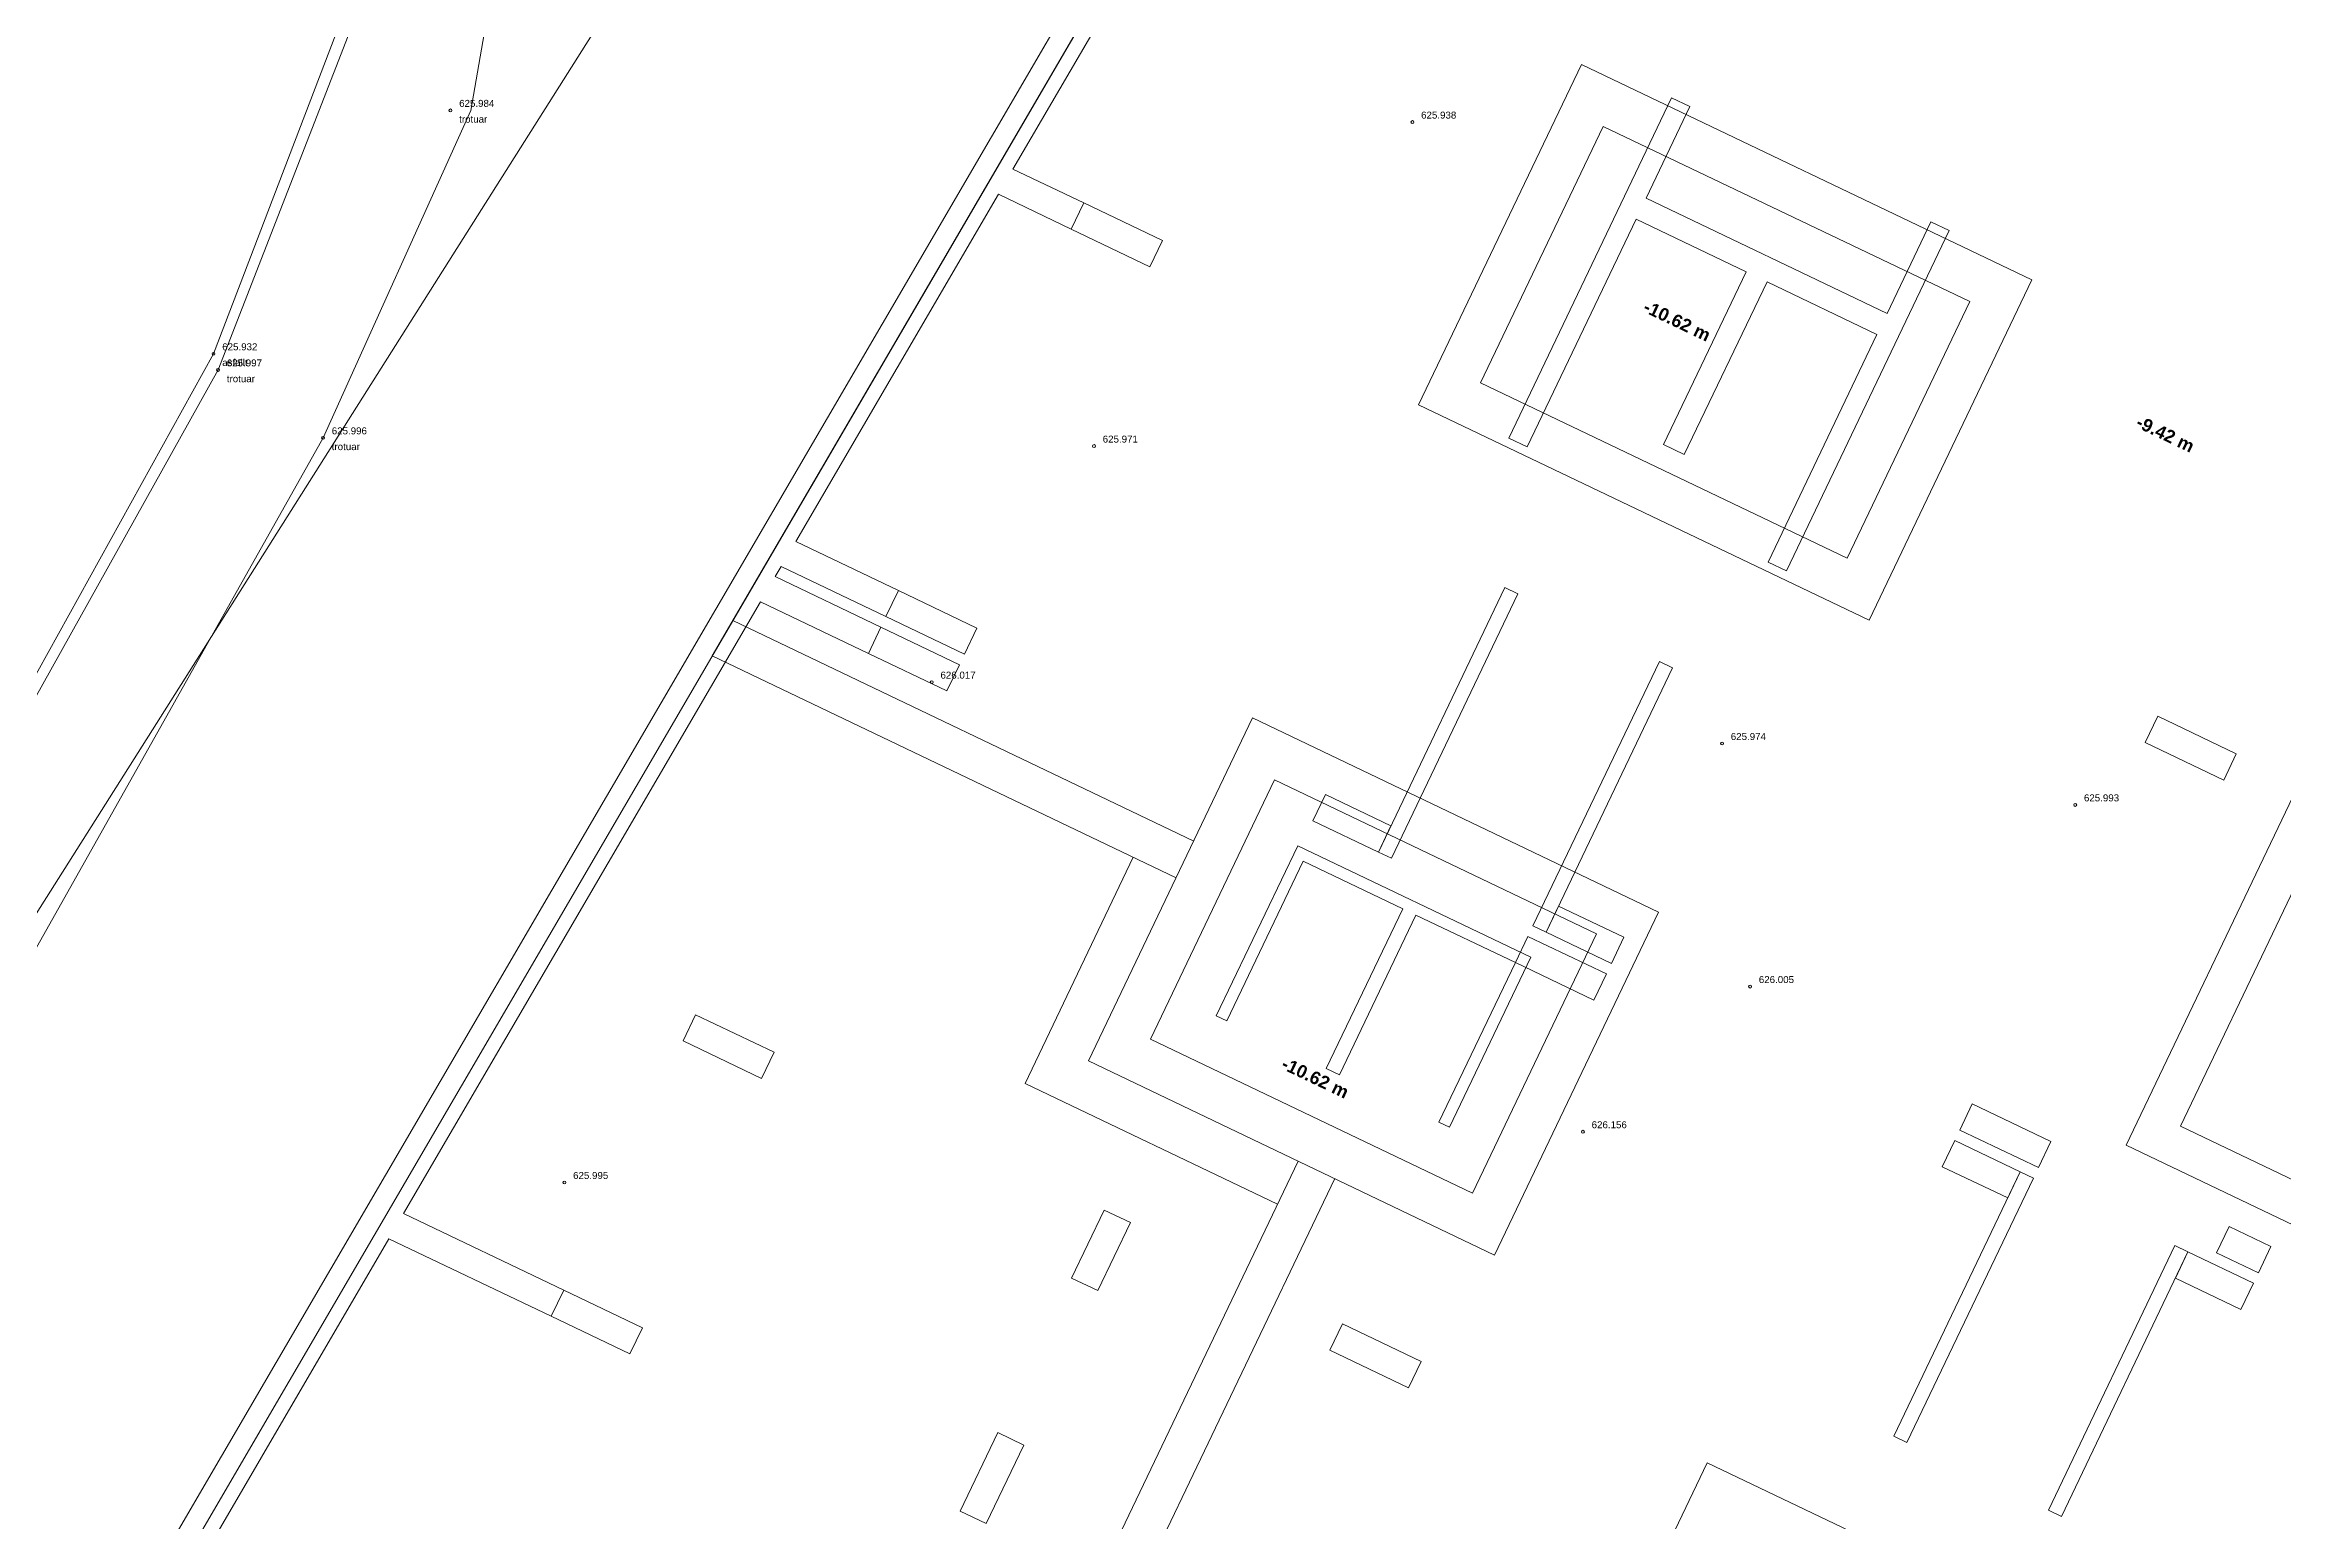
# Model space of a CAD drawing. Header units: metres. Extents: x 7511795 to 7511885.4, y 4693237.5 to 4693334.
# Drawn here: x 7511814.78 to 7511853.33, y 4693273.26 to 4693298.7 of the extents above; entities that cross this region are included whole.
import ezdxf
from ezdxf.enums import TextEntityAlignment as Align

# ---------------------------------------------------------------- set-up
doc = ezdxf.new("R2010")
doc.units = ezdxf.units.M
for name, color, linetype, lineweight in [('asfalt', 252, 'Continuous', 0), ('bodrumi', 5, 'Continuous', 0), ('Matjet', 210, 'Continuous', 0), ('muri', 44, 'Continuous', 0), ('NIVEAU', 170, 'Continuous', 0), ('parcela', 7, 'Continuous', 0), ('shtyllat', 1, 'Continuous', 0), ('trapazani', 3, 'Continuous', 0), ('trotuar', 91, 'Continuous', 0)]:
    doc.layers.add(name, color=color, linetype=linetype, lineweight=lineweight)
doc.styles.get("Standard").update_dxf_attribs({"font": 'arial.ttf'})
doc.styles.add('style2', font='arialbd.ttf', dxfattribs={"height": 20})

# ---------------------------------------------------------------- blocks, each defined once
blk = doc.blocks.new('*U9', base_point=(7511821.771, 4693297.565, 625.984))
at = {"layer": 'Matjet', "linetype": 'ByBlock', "lineweight": -2}
blk.add_line((7511821.771, 4693297.565, 625.984), (7511821.771, 4693297.565, 625.984), dxfattribs=at)
blk.add_circle((7511821.771, 4693297.565, 625.984), 0.025, dxfattribs=at)
at = {"layer": 'Matjet', "linetype": 'ByBlock', "char_height": 0.12}
for s, insert, attachment_point in [('625.984', (7511821.921, 4693297.685, 625.984), 4), ('trotuar', (7511821.921, 4693297.474, 625.984), 1)]:
    blk.add_mtext(s, dxfattribs=dict(at, insert=insert, attachment_point=attachment_point))
blk = doc.blocks.new('*U10', base_point=(7511819.577, 4693291.923, 625.996))
at = {"layer": 'Matjet', "linetype": 'ByBlock', "lineweight": -2}
blk.add_line((7511819.577, 4693291.923, 625.996), (7511819.577, 4693291.923, 625.996), dxfattribs=at)
blk.add_circle((7511819.577, 4693291.923, 625.996), 0.025, dxfattribs=at)
at = {"layer": 'Matjet', "linetype": 'ByBlock', "char_height": 0.12}
for s, insert, attachment_point in [('625.996', (7511819.727, 4693292.043, 625.996), 4), ('trotuar', (7511819.727, 4693291.832, 625.996), 1)]:
    blk.add_mtext(s, dxfattribs=dict(at, insert=insert, attachment_point=attachment_point))
blk = doc.blocks.new('*U29', base_point=(7511823.733, 4693279.095, 625.995))
at = {"layer": 'Matjet', "linetype": 'ByBlock', "lineweight": -2}
blk.add_line((7511823.733, 4693279.095, 625.995), (7511823.733, 4693279.095, 625.995), dxfattribs=at)
blk.add_circle((7511823.733, 4693279.095, 625.995), 0.025, dxfattribs=at)
at = {"layer": 'Matjet', "linetype": 'ByBlock', "insert": (7511823.883, 4693279.215, 625.995), "char_height": 0.12, "attachment_point": 4}
blk.add_mtext('625.995', dxfattribs=at)
blk = doc.blocks.new('*U32', base_point=(7511830.06, 4693287.715, 626.017))
at = {"layer": 'Matjet', "linetype": 'ByBlock', "lineweight": -2}
blk.add_line((7511830.06, 4693287.715, 626.017), (7511830.06, 4693287.715, 626.017), dxfattribs=at)
blk.add_circle((7511830.06, 4693287.715, 626.017), 0.025, dxfattribs=at)
at = {"layer": 'Matjet', "linetype": 'ByBlock', "insert": (7511830.21, 4693287.835, 626.017), "char_height": 0.12, "attachment_point": 4}
blk.add_mtext('626.017', dxfattribs=at)
blk = doc.blocks.new('*U33', base_point=(7511832.854, 4693291.781, 625.971))
at = {"layer": 'Matjet', "linetype": 'ByBlock', "lineweight": -2}
blk.add_line((7511832.854, 4693291.781, 625.971), (7511832.854, 4693291.781, 625.971), dxfattribs=at)
blk.add_circle((7511832.854, 4693291.781, 625.971), 0.025, dxfattribs=at)
at = {"layer": 'Matjet', "linetype": 'ByBlock', "insert": (7511833.004, 4693291.901, 625.971), "char_height": 0.12, "attachment_point": 4}
blk.add_mtext('625.971', dxfattribs=at)
blk = doc.blocks.new('*U34', base_point=(7511838.337, 4693297.363, 625.938))
at = {"layer": 'Matjet', "linetype": 'ByBlock', "lineweight": -2}
blk.add_line((7511838.337, 4693297.363, 625.938), (7511838.337, 4693297.363, 625.938), dxfattribs=at)
blk.add_circle((7511838.337, 4693297.363, 625.938), 0.025, dxfattribs=at)
at = {"layer": 'Matjet', "linetype": 'ByBlock', "insert": (7511838.487, 4693297.483, 625.938), "char_height": 0.12, "attachment_point": 4}
blk.add_mtext('625.938', dxfattribs=at)
blk = doc.blocks.new('*U76', base_point=(7511841.274, 4693279.969, 626.156))
at = {"layer": 'Matjet', "linetype": 'ByBlock', "lineweight": -2}
blk.add_line((7511841.274, 4693279.969, 626.156), (7511841.274, 4693279.969, 626.156), dxfattribs=at)
blk.add_circle((7511841.274, 4693279.969, 626.156), 0.025, dxfattribs=at)
at = {"layer": 'Matjet', "linetype": 'ByBlock', "insert": (7511841.424, 4693280.089, 626.156), "char_height": 0.12, "attachment_point": 4}
blk.add_mtext('626.156', dxfattribs=at)
blk = doc.blocks.new('*U77', base_point=(7511844.153, 4693282.47, 626.005))
at = {"layer": 'Matjet', "linetype": 'ByBlock', "lineweight": -2}
blk.add_line((7511844.153, 4693282.47, 626.005), (7511844.153, 4693282.47, 626.005), dxfattribs=at)
blk.add_circle((7511844.153, 4693282.47, 626.005), 0.025, dxfattribs=at)
at = {"layer": 'Matjet', "linetype": 'ByBlock', "insert": (7511844.303, 4693282.59, 626.005), "char_height": 0.12, "attachment_point": 4}
blk.add_mtext('626.005', dxfattribs=at)
blk = doc.blocks.new('*U78', base_point=(7511843.67, 4693286.657, 625.974))
at = {"layer": 'Matjet', "linetype": 'ByBlock', "lineweight": -2}
blk.add_line((7511843.67, 4693286.657, 625.974), (7511843.67, 4693286.657, 625.974), dxfattribs=at)
blk.add_circle((7511843.67, 4693286.657, 625.974), 0.025, dxfattribs=at)
at = {"layer": 'Matjet', "linetype": 'ByBlock', "insert": (7511843.82, 4693286.777, 625.974), "char_height": 0.12, "attachment_point": 4}
blk.add_mtext('625.974', dxfattribs=at)
blk = doc.blocks.new('*U79', base_point=(7511849.752, 4693285.6, 625.993))
at = {"layer": 'Matjet', "linetype": 'ByBlock', "lineweight": -2}
blk.add_line((7511849.752, 4693285.6, 625.993), (7511849.752, 4693285.6, 625.993), dxfattribs=at)
blk.add_circle((7511849.752, 4693285.6, 625.993), 0.025, dxfattribs=at)
at = {"layer": 'Matjet', "linetype": 'ByBlock', "insert": (7511849.902, 4693285.72, 625.993), "char_height": 0.12, "attachment_point": 4}
blk.add_mtext('625.993', dxfattribs=at)
blk = doc.blocks.new('*U106', base_point=(7511817.691, 4693293.371, 625.932))
at = {"layer": 'Matjet', "linetype": 'ByBlock', "lineweight": -2}
blk.add_line((7511817.691, 4693293.371, 625.932), (7511817.691, 4693293.371, 625.932), dxfattribs=at)
blk.add_circle((7511817.691, 4693293.371, 625.932), 0.025, dxfattribs=at)
at = {"layer": 'Matjet', "linetype": 'ByBlock', "char_height": 0.12}
for s, insert, attachment_point in [('625.932', (7511817.841, 4693293.491, 625.932), 4), ('asfallt', (7511817.841, 4693293.28, 625.932), 1)]:
    blk.add_mtext(s, dxfattribs=dict(at, insert=insert, attachment_point=attachment_point))
blk = doc.blocks.new('*U107', base_point=(7511817.77, 4693293.093, 625.997))
at = {"layer": 'Matjet', "linetype": 'ByBlock', "lineweight": -2}
blk.add_line((7511817.77, 4693293.093, 625.997), (7511817.77, 4693293.093, 625.997), dxfattribs=at)
blk.add_circle((7511817.77, 4693293.093, 625.997), 0.025, dxfattribs=at)
at = {"layer": 'Matjet', "linetype": 'ByBlock', "char_height": 0.12}
for s, insert, attachment_point in [('625.997', (7511817.92, 4693293.213, 625.997), 4), ('trotuar', (7511817.92, 4693293.002, 625.997), 1)]:
    blk.add_mtext(s, dxfattribs=dict(at, insert=insert, attachment_point=attachment_point))

msp = doc.modelspace()

# ---------------------------------------------------------------- linework, layer by layer
at = {"layer": 'asfalt'}
msp.add_polyline3d([(7511808.787, 4693277.289, 625.845), (7511817.691, 4693293.371, 625.932), (7511820.303, 4693300.202, 625.91), (7511821.74, 4693303.288, 625.887), (7511826.488, 4693307.928, 625.919), (7511832.053, 4693312.392, 625.959), (7511837.196, 4693315.645, 625.918), (7511840.099, 4693316.94, 625.909), (7511843.205, 4693317.426, 625.868), (7511850.823, 4693316.948, 625.831), (7511857.907, 4693314.196, 625.819), (7511874.672, 4693305.54, 625.817), (7511884.37, 4693300.836, 625.786)], dxfattribs=at)
at = {"layer": 'bodrumi'}
msp.add_lwpolyline([(7511855.345, 4693246.71), (7511877.719, 4693293.499), (7511839.929, 4693311.57), (7511815.983, 4693270.516)], close=True, dxfattribs=at)
at = {"layer": 'muri', "lineweight": 5}
msp.add_lwpolyline([(7511816.323, 4693270.603), (7511820.711, 4693278.127), (7511823.507, 4693276.79), (7511823.723, 4693277.241), (7511820.964, 4693278.56), (7511827.112, 4693289.099), (7511828.968, 4693288.211), (7511829.184, 4693288.662), (7511827.364, 4693289.533), (7511827.466, 4693289.706), (7511829.27, 4693288.843), (7511829.486, 4693289.294), (7511827.718, 4693290.139), (7511831.207, 4693296.119), (7511832.463, 4693295.519), (7511832.679, 4693295.97), (7511831.459, 4693296.553), (7511834.24, 4693301.32)], dxfattribs=at)
at = {"layer": 'parcela', "flags": 128}
for points in [[(7511839.64, 4693311.774), (7511814.966, 4693269.473), (7511808.304, 4693273.712), (7511819.588, 4693291.563), (7511833.949, 4693314.281), (7511839.64, 4693311.774)], [(7511814.966, 4693269.473), (7511839.64, 4693311.774), (7511841.452, 4693310.975), (7511873.052, 4693297.055), (7511878.341, 4693294.453), (7511872.939, 4693283.093), (7511869.394, 4693275.64), (7511867.394, 4693271.28), (7511855.089, 4693245.348), (7511843.413, 4693251.372), (7511814.966, 4693269.473)]]:
    msp.add_lwpolyline(points, dxfattribs=at)
at = {"layer": 'shtyllat', "lineweight": 5}
for points in [[(7511877.719, 4693293.499), (7511839.929, 4693311.57), (7511815.983, 4693270.516), (7511855.345, 4693246.71)], [(7511830.322, 4693287.564), (7511830.537, 4693288.015), (7511829.184, 4693288.662), (7511828.968, 4693288.211)], [(7511835.141, 4693281.879), (7511834.96, 4693281.965), (7511836.362, 4693284.897), (7511840.377, 4693282.978), (7511838.975, 4693280.046), (7511838.794, 4693280.132), (7511840.11, 4693282.883), (7511838.396, 4693283.703), (7511837.08, 4693280.952), (7511836.855, 4693281.059), (7511838.17, 4693283.811), (7511836.456, 4693284.631)], [(7511827.129, 4693280.888), (7511827.345, 4693281.339), (7511825.992, 4693281.986), (7511825.776, 4693281.535)], [(7511833.48, 4693278.406), (7511833.029, 4693278.621), (7511832.468, 4693277.449), (7511832.919, 4693277.233)], [(7511852.401, 4693278.336), (7511852.185, 4693277.885), (7511852.907, 4693277.54), (7511853.123, 4693277.991)], [(7511824.86, 4693276.143), (7511825.076, 4693276.594), (7511823.723, 4693277.241), (7511823.507, 4693276.79)], [(7511831.646, 4693274.572), (7511831.195, 4693274.787), (7511830.548, 4693273.434), (7511830.999, 4693273.218)]]:
    msp.add_lwpolyline(points, close=True, dxfattribs=at)
at = {"layer": 'shtyllat'}
for points in [[(7511840.312, 4693291.766), (7511839.996, 4693291.917), (7511842.8, 4693297.781), (7511843.116, 4693297.63), (7511842.361, 4693296.051), (7511846.511, 4693294.066), (7511847.266, 4693295.645), (7511847.581, 4693295.494), (7511844.777, 4693289.63), (7511844.462, 4693289.781), (7511846.338, 4693293.705), (7511844.444, 4693294.611), (7511843.02, 4693291.634), (7511842.659, 4693291.807), (7511844.083, 4693294.784), (7511842.188, 4693295.69)], [(7511832.679, 4693295.97), (7511832.463, 4693295.519), (7511833.816, 4693294.872), (7511834.032, 4693295.323)], [(7511830.624, 4693288.196), (7511830.839, 4693288.647), (7511829.486, 4693289.294), (7511829.27, 4693288.843)], [(7511837.751, 4693284.788), (7511837.976, 4693284.68), (7511840.155, 4693289.236), (7511839.929, 4693289.343)], [(7511840.412, 4693283.515), (7511840.638, 4693283.407), (7511842.816, 4693287.963), (7511842.591, 4693288.071)], [(7511851.173, 4693287.126), (7511850.957, 4693286.675), (7511852.31, 4693286.028), (7511852.526, 4693286.479)], [(7511836.839, 4693285.778), (7511836.623, 4693285.327), (7511837.751, 4693284.788), (7511837.966, 4693285.239)], [(7511840.853, 4693283.858), (7511840.638, 4693283.407), (7511841.765, 4693282.868), (7511841.981, 4693283.319)], [(7511841.463, 4693282.236), (7511841.679, 4693282.687), (7511840.326, 4693283.335), (7511840.11, 4693282.883)], [(7511847.98, 4693280.45), (7511847.765, 4693279.999), (7511849.118, 4693279.352), (7511849.334, 4693279.803)], [(7511848.59, 4693278.828), (7511848.806, 4693279.279), (7511847.678, 4693279.819), (7511847.463, 4693279.367)], [(7511849.032, 4693279.171), (7511848.806, 4693279.279), (7511846.628, 4693274.723), (7511846.853, 4693274.616)], [(7511851.693, 4693277.899), (7511851.467, 4693278.007), (7511849.289, 4693273.451), (7511849.514, 4693273.343)], [(7511852.605, 4693276.908), (7511852.821, 4693277.36), (7511851.693, 4693277.899), (7511851.477, 4693277.448)], [(7511838.271, 4693275.56), (7511838.487, 4693276.011), (7511837.133, 4693276.659), (7511836.918, 4693276.207)]]:
    msp.add_lwpolyline(points, close=True, dxfattribs=at)
at = {"layer": 'trapazani', "lineweight": 5, "ltscale": 2}
for points in [[(7511836.368, 4693279.463), (7511828.884, 4693263.811), (7511852.159, 4693252.68), (7511862.707, 4693274.738), (7511851.565, 4693280.066), (7511860.56, 4693298.876), (7511838.639, 4693309.358), (7511826.279, 4693288.167), (7511834.27, 4693284.346)], [(7511837, 4693279.161), (7511829.817, 4693264.14), (7511851.83, 4693253.614), (7511861.774, 4693274.409), (7511850.632, 4693279.736), (7511859.627, 4693298.546), (7511838.286, 4693308.752), (7511826.633, 4693288.774), (7511834.572, 4693284.978)], [(7511836.015, 4693278.723), (7511831.666, 4693280.803), (7511833.53, 4693284.7)]]:
    msp.add_lwpolyline(points, dxfattribs=at)
at = {"layer": 'trapazani', "ltscale": 2}
for points in [[(7511838.443, 4693292.493), (7511846.201, 4693288.783), (7511849.005, 4693294.647), (7511841.247, 4693298.357)], [(7511839.509, 4693292.87), (7511845.825, 4693289.85), (7511847.938, 4693294.27), (7511841.623, 4693297.29)]]:
    msp.add_lwpolyline(points, close=True, dxfattribs=at)
at = {"layer": 'trapazani', "lineweight": 5, "ltscale": 2}
for points in [[(7511832.76, 4693281.189), (7511839.752, 4693277.845), (7511842.577, 4693283.754), (7511835.585, 4693287.098)], [(7511833.827, 4693281.565), (7511839.375, 4693278.912), (7511841.51, 4693283.378), (7511835.962, 4693286.031)], [(7511840.266, 4693267.679), (7511848.024, 4693263.968), (7511851.174, 4693270.554), (7511843.415, 4693274.264)]]:
    msp.add_lwpolyline(points, close=True, dxfattribs=at)
at = {"layer": 'trotuar'}
for points in [[(7511857.88, 4693314.038, 625.877), (7511850.682, 4693316.825, 625.932), (7511843.247, 4693317.304, 625.91), (7511840.174, 4693316.672, 625.95), (7511837.257, 4693315.498, 625.979), (7511832.142, 4693312.223, 626.027), (7511826.662, 4693307.855, 625.925), (7511821.878, 4693303.204, 625.949), (7511820.545, 4693300.225, 625.932), (7511817.77, 4693293.093, 625.997), (7511808.875, 4693277.151, 625.902), (7511808.389, 4693276.154, 625.865), (7511808.44, 4693275.077, 625.859), (7511808.479, 4693274.825, 625.861), (7511809.331, 4693273.711, 625.869)], [(7511809.331, 4693273.711, 625.869), (7511819.577, 4693291.923, 625.996), (7511822.12, 4693297.565, 625.984), (7511822.441, 4693299.413, 626.004), (7511822.782, 4693300.12, 625.994), (7511823.183, 4693301.002, 626.005), (7511823.984, 4693302.324, 625.986), (7511824.938, 4693303.536, 625.981), (7511827.158, 4693305.539, 626.014), (7511835.095, 4693311.65, 626.053), (7511843.465, 4693315.991, 0), (7511849.927, 4693314.721, 625.927), (7511857.121, 4693312.288, 625.912)]]:
    msp.add_polyline3d(points, dxfattribs=at)

# ---------------------------------------------------------------- block references
at = {"layer": 'Matjet'}
for name, p in [('*U9', (7511821.771, 4693297.565, 625.984)), ('*U34', (7511838.337, 4693297.363, 625.938)), ('*U106', (7511817.691, 4693293.371, 625.932)), ('*U107', (7511817.77, 4693293.093, 625.997)), ('*U10', (7511819.577, 4693291.923, 625.996)), ('*U33', (7511832.854, 4693291.781, 625.971)), ('*U32', (7511830.06, 4693287.715, 626.017)), ('*U78', (7511843.67, 4693286.657, 625.974)), ('*U79', (7511849.752, 4693285.6, 625.993)), ('*U77', (7511844.153, 4693282.47, 626.005)), ('*U76', (7511841.274, 4693279.969, 626.156)), ('*U29', (7511823.733, 4693279.095, 625.995))]:
    msp.add_blockref(name, p, dxfattribs=at)

# ---------------------------------------------------------------- texts
at = {"layer": 'NIVEAU', "style": 'style2'}
for s, p in [('-10.62 m', (7511842.896, 4693293.94)), ('-9.42 m', (7511851.304, 4693291.99)), ('-10.62 m', (7511836.665, 4693280.899))]:
    msp.add_text(s, height=0.22, rotation=334.4433, dxfattribs=at).set_placement(p, align=Align.MIDDLE_CENTER)

doc.saveas('drawing.dxf')
